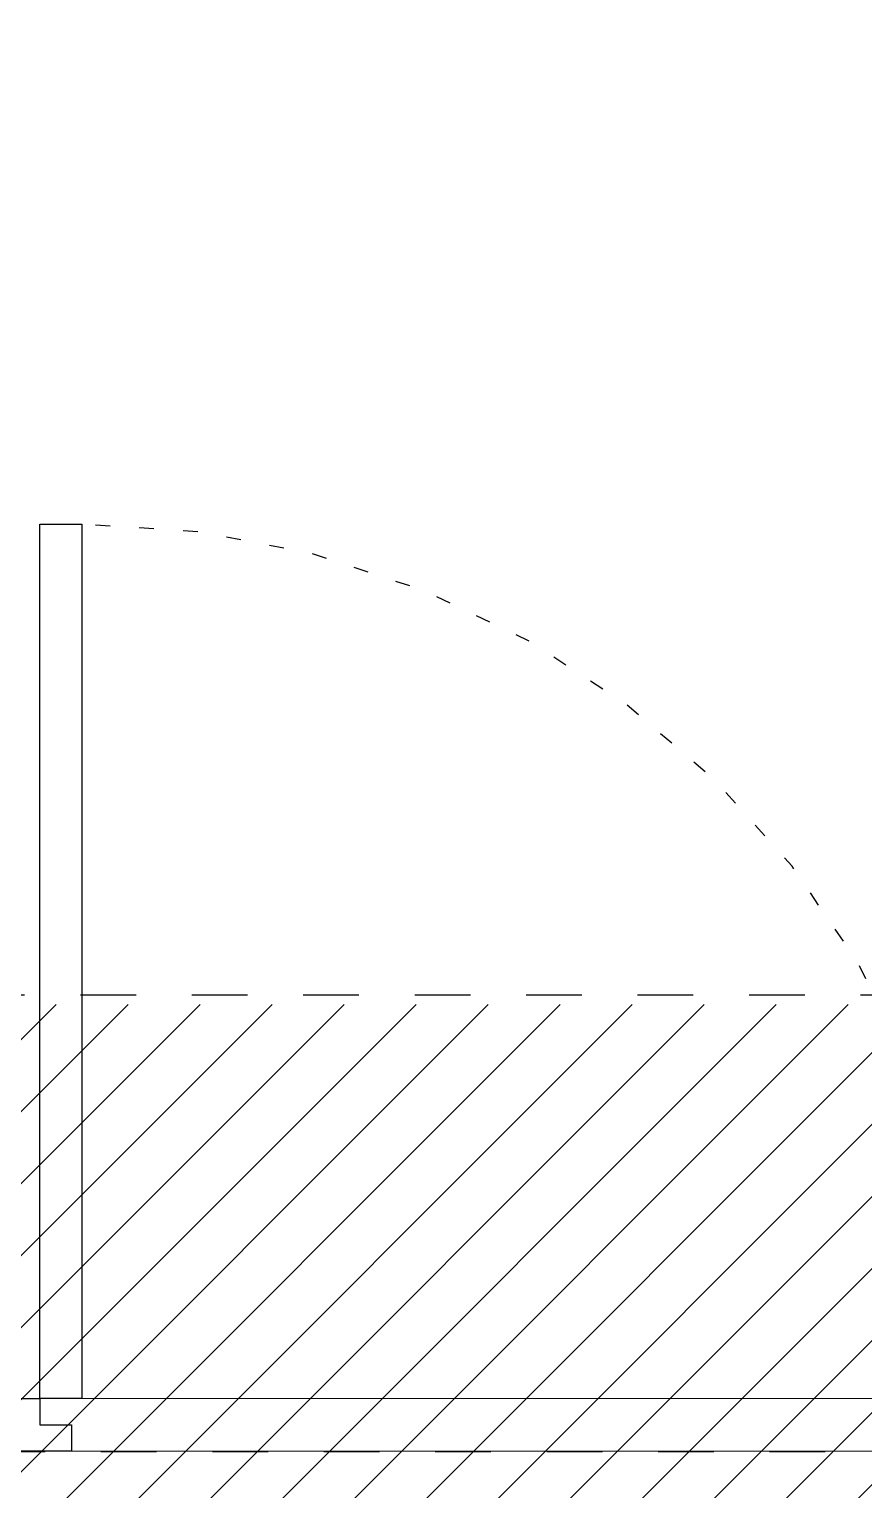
# Model space of a CAD drawing. Header units: centimetres. Extents: x -58072 to 12532, y -30603 to 6224.
# Drawn here: x 9061.5 to 9140.7, y 4424.4 to 4563.1 of the extents above; entities that cross this region are included whole.
import ezdxf

# ---------------------------------------------------------------- set-up
doc = ezdxf.new("R2010")
doc.units = ezdxf.units.CM
doc.linetypes.add('Style de ligne -18', pattern=[0.164042, 0.054681, -0.109361])
doc.linetypes.add('VW-01', pattern=[0.41656, 0.20828, -0.20828])
for name, color, linetype in [('B Faux plafonds', 252, 'Continuous'), ('B Faux plafonds_Hatch', 9, 'Continuous'), ('B Général', 252, 'Continuous'), ('D SURFACES-shab', 252, 'Continuous')]:
    doc.layers.add(name, color=color, linetype=linetype)

msp = doc.modelspace()

# ---------------------------------------------------------------- hatches: boundary and pattern name
at = {"layer": 'B Faux plafonds_Hatch', "linetype": 'Continuous'}
h = msp.add_hatch(dxfattribs=at)
h.set_pattern_fill('F_P__SOFFITE', color=256, style=0, pattern_type=2)
h.set_pattern_definition([(45, (-0.297, -0.67), (-3.5277778, 3.3072917), [])])
h.paths.add_polyline_path([(9600.363, 4470.503), (9060.187, 4470.503), (9060.083, 4427.197), (9042.291, 4427.197), (9042.187, 4562.196), (8892.495, 4562.196), (8892.494, 4578.311), (8711.187, 4578.311), (8711.182, 4359.306), (8743.491, 4359.306), (8743.496, 4307.313), (9347.046, 4307.172), (9347.047, 4365.359), (9407.047, 4365.359), (9407.047, 4299.32), (9600.363, 4299.32)])
h.paths.add_polyline_path([(8823.494, 4427.273), (8823.494, 4462.245), (8897.495, 4462.245), (8897.494, 4427.216)])

# ---------------------------------------------------------------- linework, layer by layer
at = {"layer": 'B Faux plafonds', "linetype": 'VW-01', "ltscale": 25.4, "flags": 128}
msp.add_lwpolyline([(9600.66, 4471.393), (9060.484, 4471.393), (9060.381, 4428.087), (9042.588, 4428.087), (9042.484, 4563.086), (8892.792, 4563.086), (8892.791, 4579.201), (8711.484, 4579.201), (8711.479, 4360.196), (8743.788, 4360.196), (8743.793, 4308.204), (9347.343, 4308.062), (9347.344, 4366.25), (9407.344, 4366.25), (9407.344, 4300.211), (9600.66, 4300.211)], close=True, dxfattribs=at)
at = {"layer": 'B Général', "flags": 128}
msp.add_lwpolyline([(9062.484, 4433.088), (9062.479, 4516.088), (9066.479, 4516.088), (9066.484, 4433.088)], close=True, dxfattribs=at)
at = {"layer": 'B Général', "linetype": 'Style de ligne -18', "ltscale": 25.4, "flags": 128}
msp.add_lwpolyline([(9151.484, 4433.093), (9150.756, 4443.927), (9148.587, 4454.575), (9145.012, 4464.856), (9140.094, 4474.593), (9133.916, 4483.619), (9126.585, 4491.782), (9118.225, 4498.94), (9108.98, 4504.971), (9099.008, 4509.772), (9088.479, 4513.261), (9077.574, 4515.379), (9066.479, 4516.088)], dxfattribs=at)
at = {"layer": 'B Général', "linetype": 'Continuous', "flags": 128}
msp.add_lwpolyline([(9060.484, 4433.088), (9062.484, 4433.088), (9062.484, 4430.588), (9065.484, 4430.588), (9065.485, 4428.088), (9060.485, 4428.088)], close=True, dxfattribs=at)
at = {"layer": 'B Général', "linetype": 'VW-01', "ltscale": 25.4, "flags": 128}
msp.add_lwpolyline([(8930.744, 4428.08), (9150.744, 4428.08), (9150.744, 4308.08), (8930.744, 4308.08)], close=True, dxfattribs=at)
at = {"layer": 'D SURFACES-shab', "lineweight": 18, "flags": 128}
for points in [[(9407.344, 4366.25), (9407.344, 4306.209), (9472.344, 4306.209), (9472.344, 4366.25), (9533.344, 4366.25), (9533.344, 4466.393), (9472.344, 4466.393), (9472.344, 4471.393), (9508.5, 4471.393), (9508.5, 4883.389), (9060.483, 4883.389), (9060.484, 4433.088), (9162.344, 4433.094), (9162.344, 4306.25), (9347.344, 4306.25), (9347.344, 4366.25)], [(9157.344, 4308.08), (9157.344, 4428.094), (8892.598, 4428.094), (8892.597, 4308.213)]]:
    msp.add_lwpolyline(points, close=True, dxfattribs=at)

doc.saveas('drawing.dxf')
